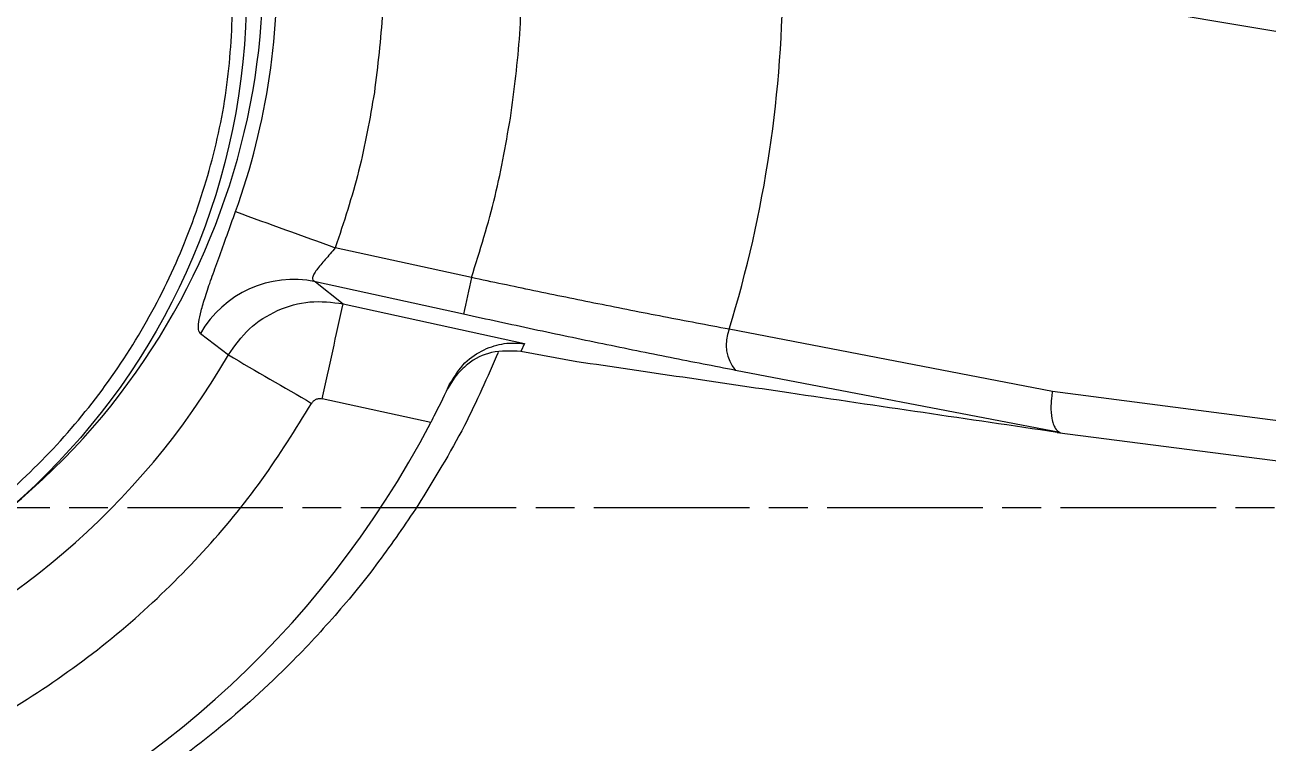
# Model space of a CAD drawing. Header units: millimetres. Extents: x 2085 to 4229, y 754 to 2271.
# Drawn here: x 3106.3 to 3202.2, y 1093.5 to 1148.9 of the extents above; entities that cross this region are included whole.
import ezdxf

# ---------------------------------------------------------------- set-up
doc = ezdxf.new("R2010")
doc.units = ezdxf.units.MM
doc.linetypes.add('AM_ISO08W050', pattern=[18, 12, -1.5, 3, -1.5])
doc.layers.add('AM_7', color=4, linetype='AM_ISO08W050', lineweight=25)

msp = doc.modelspace()

# ---------------------------------------------------------------- linework, layer by layer
at = {"color": 7, "linetype": 'Continuous', "lineweight": 25}
for p, q in [((3190.027, 1150.572), (3223.679, 1144.959)), ((3140.735, 1129.445), (3130.227, 1131.752)), ((3128.687, 1129.129), (3130.828, 1127.434)), ((3140.116, 1126.62), (3128.687, 1129.129)), ((3130.828, 1127.434), (3144.817, 1124.362)), ((3185.558, 1120.652), (3160.614, 1125.459)), ((3119.819, 1125.135), (3121.976, 1123.484)), ((3144.817, 1124.362), (3144.541, 1123.748)), ((3148.859, 1122.956), (3144.541, 1123.748)), ((3139.44, 1121.775), (3138.882, 1120.861)), ((3186.14, 1117.495), (3161.116, 1122.29)), ((3138.882, 1120.861), (3139.042, 1121.216)), ((3219.39, 1116.25), (3185.558, 1120.652)), ((3137.588, 1118.271), (3129.223, 1120.106)), ((3185.937, 1117.509), (3211.522, 1114.209))]:
    msp.add_line(p, q, dxfattribs=at)
msp.add_circle((3070.862, 1151.45), 52.5, dxfattribs=at)
for centre, radius, start, end in [((3071.088, 1153.041), 53.574, 308.26934, 171.50515), ((3071.088, 1153.025), 54.664, 340.22854, 2.782), ((3071.088, 1153.019), 93.672, 342.88971, 0.12059), ((3594.618, 2428.647), 1377.533, 249.958184, 250.298612), ((3127.005, 1121.022), 8.28, 78.27823, 150.21456), ((4934.961, 734.578), 1837.163, 167.588415, 167.678588), ((-1530.805, 2144.576), 4771.31, 347.60122, 347.691294), ((3163.448, 1124.284), 3.068, 157.4808, 220.53113), ((3071.087, 1152.962), 58.81, 253.09221, 329.91815), ((3809.224, 2298.138), 1360.927, 239.669618, 239.98259), ((3071.088, 1152.951), 75, 250.55137, 332.45778)]:
    msp.add_arc(centre, radius, start, end, dxfattribs=at)
for points, knots in [([(3070.654, 982.719), (3073.215, 982.744), (3076.795, 982.779), (3082.064, 983.057), (3086.529, 983.393), (3091.845, 983.958), (3097.414, 984.732), (3103.227, 985.742), (3109.199, 986.998), (3115.275, 988.508), (3121.413, 990.279), (3127.578, 992.313), (3133.741, 994.613), (3139.878, 997.178), (3145.966, 1000.008), (3151.986, 1003.102), (3157.919, 1006.457), (3163.748, 1010.069), (3169.457, 1013.935), (3175.033, 1018.049), (3180.46, 1022.406), (3185.726, 1027), (3190.817, 1031.825), (3195.722, 1036.872), (3200.429, 1042.135), (3204.927, 1047.605), (3209.205, 1053.273), (3213.254, 1059.131), (3217.063, 1065.167), (3220.625, 1071.373), (3223.93, 1077.738), (3226.971, 1084.25), (3229.74, 1090.9), (3232.231, 1097.674), (3234.436, 1104.562), (3236.351, 1111.55), (3237.969, 1118.628), (3239.287, 1125.782), (3240.3, 1132.999), (3241.004, 1140.266), (3241.397, 1147.57), (3241.476, 1154.898), (3241.239, 1162.236), (3240.685, 1169.571), (3239.813, 1176.888), (3238.623, 1184.175), (3237.114, 1191.418), (3235.289, 1198.603), (3233.149, 1205.715), (3230.695, 1212.743), (3227.93, 1219.672), (3224.858, 1226.488), (3221.48, 1233.179), (3217.803, 1239.73), (3213.829, 1246.13), (3209.564, 1252.366), (3205.013, 1258.424), (3200.181, 1264.292), (3195.074, 1269.959), (3189.697, 1275.411), (3184.251, 1280.459), (3178.777, 1285.111), (3173.319, 1289.38), (3167.694, 1293.423), (3161.913, 1297.231), (3155.985, 1300.799), (3149.923, 1304.121), (3143.737, 1307.192), (3137.44, 1310.005), (3131.047, 1312.557), (3124.572, 1314.843), (3118.034, 1316.859), (3111.459, 1318.602), (3104.886, 1320.067), (3098.392, 1321.248), (3092.103, 1322.145), (3086.579, 1322.729), (3081.696, 1323.096), (3076.872, 1323.336), (3070.898, 1323.453), (3065.381, 1323.343), (3060.112, 1323.071), (3055.647, 1322.734), (3050.331, 1322.169), (3044.762, 1321.395), (3038.949, 1320.385), (3032.978, 1319.129), (3026.901, 1317.619), (3020.764, 1315.848), (3014.598, 1313.814), (3008.435, 1311.514), (3002.298, 1308.949), (2996.21, 1306.119), (2990.19, 1303.025), (2984.258, 1299.67), (2978.428, 1296.058), (2972.719, 1292.192), (2967.143, 1288.078), (2961.716, 1283.721), (2956.45, 1279.127), (2951.359, 1274.302), (2946.454, 1269.255), (2941.747, 1263.992), (2937.249, 1258.522), (2932.971, 1252.854), (2928.922, 1246.996), (2925.113, 1240.96), (2921.551, 1234.754), (2918.246, 1228.389), (2915.203, 1221.877), (2912.442, 1215.226), (2910.104, 1208.944), (2908.826, 1204.838), (2908.263, 1203.03)], [0, 0, 0, 0, 0.010207, 0.014274, 0.021037, 0.028056, 0.035587, 0.043451, 0.051578, 0.059911, 0.06841, 0.077044, 0.085791, 0.094634, 0.103558, 0.112554, 0.121612, 0.130726, 0.13989, 0.149098, 0.158347, 0.167633, 0.176954, 0.186306, 0.195688, 0.205098, 0.214535, 0.223996, 0.233481, 0.242989, 0.252518, 0.262068, 0.271639, 0.281229, 0.290838, 0.300466, 0.310113, 0.319778, 0.329461, 0.339162, 0.348881, 0.358618, 0.368373, 0.378146, 0.387938, 0.397748, 0.407578, 0.417427, 0.427296, 0.437185, 0.447097, 0.457031, 0.466988, 0.47697, 0.486979, 0.497016, 0.507082, 0.517181, 0.527315, 0.537488, 0.547704, 0.556915, 0.566123, 0.575327, 0.584526, 0.593719, 0.602905, 0.612082, 0.621247, 0.630396, 0.639524, 0.64862, 0.657668, 0.666638, 0.675463, 0.683979, 0.691963, 0.697606, 0.703501, 0.71122, 0.721427, 0.725494, 0.732257, 0.739276, 0.746807, 0.754671, 0.762798, 0.771131, 0.77963, 0.788264, 0.797011, 0.805853, 0.814778, 0.823774, 0.832832, 0.841946, 0.85111, 0.860318, 0.869567, 0.878853, 0.888174, 0.897526, 0.906908, 0.916318, 0.925755, 0.935216, 0.944701, 0.954208, 0.963738, 0.973288, 0.982858, 0.992449, 1, 1, 1, 1]), ([(3119.819, 1125.135), (3119.759, 1125.219), (3119.641, 1125.386), (3119.675, 1125.994), (3119.852, 1126.84), (3120.186, 1127.963), (3120.649, 1129.326), (3121.225, 1130.926), (3121.861, 1132.681), (3122.308, 1133.921), (3122.529, 1134.534)], [0, 0, 0, 0, 0.126214, 0.251285, 0.377437, 0.500627, 0.625777, 0.750108, 0.876543, 1, 1, 1, 1]), ([(3130.227, 1131.752), (3129.966, 1131.439), (3129.452, 1130.823), (3128.861, 1130.154), (3128.557, 1129.713), (3128.447, 1129.444), (3128.477, 1129.237), (3128.615, 1129.166), (3128.687, 1129.129)], [0, 0, 0, 0, 0.261618, 0.516155, 0.63762, 0.75553, 0.874054, 1, 1, 1, 1]), ([(3160.614, 1125.459), (3158.936, 1125.776), (3155.643, 1126.397), (3150.57, 1127.402), (3145.609, 1128.414), (3142.337, 1129.106), (3140.735, 1129.445)], [0, 0, 0, 0, 0.264564, 0.519429, 0.764578, 1, 1, 1, 1]), ([(3121.976, 1123.484), (3122.48, 1124.194), (3123.488, 1125.613), (3125.728, 1127.006), (3128.256, 1127.738), (3129.97, 1127.535), (3130.828, 1127.434)], [0, 0, 0, 0, 0.250367, 0.500525, 0.750103, 1, 1, 1, 1]), ([(3161.116, 1122.29), (3159.448, 1122.613), (3156.11, 1123.26), (3150.874, 1124.324), (3145.529, 1125.442), (3141.924, 1126.227), (3140.116, 1126.62)], [0, 0, 0, 0, 0.249246, 0.498721, 0.74852, 1, 1, 1, 1]), ([(3139.042, 1121.216), (3139.414, 1121.811), (3140.156, 1123.001), (3141.701, 1123.952), (3143.277, 1124.453), (3144.304, 1124.393), (3144.817, 1124.362)], [0, 0, 0, 0, 0.24995, 0.499748, 0.749458, 1, 1, 1, 1]), ([(3142.79, 1123.68), (3141.963, 1121.775), (3140.183, 1117.679), (3137.846, 1113.892), (3136.596, 1111.866)], [0, 0, 0, 0, 0.465013, 1, 1, 1, 1]), ([(3144.541, 1123.748), (3143.788, 1123.79), (3142.393, 1123.867), (3140.568, 1123.012), (3139.763, 1122.129), (3139.44, 1121.775)], [0, 0, 0, 0, 0.413014, 0.764531, 1, 1, 1, 1]), ([(3185.937, 1117.509), (3179.036, 1118.523), (3166.712, 1120.333), (3154.314, 1122.155), (3148.859, 1122.956)], [0, 0, 0, 0, 0.56, 1, 1, 1, 1]), ([(3139.042, 1121.216), (3138.682, 1120.46), (3138.22, 1119.491), (3137.702, 1118.49), (3137.588, 1118.271)], [0, 0, 0, 0, 0.780789, 1, 1, 1, 1]), ([(3185.558, 1120.652), (3185.551, 1120.614), (3185.532, 1120.504), (3185.478, 1120.137), (3185.424, 1119.442), (3185.479, 1118.692), (3185.62, 1118.15), (3185.81, 1117.716), (3186.01, 1117.582), (3186.14, 1117.495)], [0, 0, 0, 0, 0.026071, 0.075336, 0.251028, 0.500322, 0.632163, 0.760999, 1, 1, 1, 1]), ([(3051.824, 1089.575), (3054.088, 1088.962), (3058.666, 1087.722), (3065.812, 1086.797), (3073.179, 1086.603), (3080.668, 1087.262), (3088.14, 1088.791), (3095.423, 1091.185), (3102.381, 1094.402), (3108.889, 1098.381), (3114.814, 1103.007), (3120.068, 1108.175), (3124.663, 1113.725), (3127.165, 1117.755), (3128.403, 1119.748)], [0, 0, 0, 0, 0.079193, 0.160159, 0.242783, 0.327855, 0.413641, 0.5, 0.586354, 0.67214, 0.757217, 0.839835, 0.920804, 1, 1, 1, 1]), ([(3128.403, 1119.748), (3128.449, 1119.813), (3128.542, 1119.944), (3128.75, 1120.072), (3128.985, 1120.137), (3129.144, 1120.117), (3129.223, 1120.106)], [0, 0, 0, 0, 0.250742, 0.500629, 0.74985, 1, 1, 1, 1]), ([(3186.14, 1117.495), (3186.145, 1117.492), (3186.159, 1117.486), (3186.142, 1117.484), (3186.072, 1117.49), (3185.989, 1117.502), (3185.937, 1117.509)], [0, 0, 0, 0, 0.114793, 0.26425, 0.542654, 1, 1, 1, 1]), ([(3136.596, 1111.866), (3135.606, 1110.405), (3133.606, 1107.456), (3130.216, 1103.315), (3125.961, 1098.77), (3120.714, 1094.086), (3114.434, 1089.54), (3107.798, 1085.684), (3100.858, 1082.54), (3093.662, 1080.041), (3088.692, 1078.981), (3086.203, 1078.45)], [0, 0, 0, 0, 0.081068, 0.163764, 0.248401, 0.373155, 0.49798, 0.622694, 0.748359, 0.873986, 1, 1, 1, 1]), ([(3215.385, 1110.991), (3215.084, 1109.929), (3214.148, 1106.624), (3212.241, 1101.173), (3209.682, 1094.646), (3206.798, 1088.234), (3203.612, 1081.946), (3200.124, 1075.797), (3196.34, 1069.801), (3192.263, 1063.972), (3187.9, 1058.323), (3183.256, 1052.868), (3178.337, 1047.619), (3173.328, 1042.762), (3168.273, 1038.29), (3163.215, 1034.192), (3157.987, 1030.318), (3152.599, 1026.676), (3147.063, 1023.273), (3141.39, 1020.115), (3135.594, 1017.208), (3129.686, 1014.558), (3123.682, 1012.169), (3117.6, 1010.046), (3111.46, 1008.193), (3105.293, 1006.615), (3099.149, 1005.317), (3093.14, 1004.304), (3087.573, 1003.593), (3082.727, 1003.148), (3078.258, 1002.87), (3074.353, 1002.732), (3071.754, 1002.723), (3070.705, 1002.719)], [0, 0, 0, 0, 0.017078, 0.053144, 0.089298, 0.125545, 0.161888, 0.198335, 0.23489, 0.271563, 0.308361, 0.345297, 0.382382, 0.419634, 0.453214, 0.486783, 0.520336, 0.55387, 0.58738, 0.62086, 0.654303, 0.687696, 0.721023, 0.754256, 0.787351, 0.820228, 0.85273, 0.884498, 0.914491, 0.939551, 0.959781, 0.98378, 1, 1, 1, 1])]:
    msp.add_open_spline(points, degree=3, knots=knots, dxfattribs=at)
for points in [[(3133.857, 1156.06), (3133.907, 1153.997), (3134.006, 1149.87), (3133.497, 1145.774), (3133.242, 1143.726)], [(3143.807, 1142.148), (3144.081, 1144.314), (3144.63, 1148.646), (3144.597, 1153.012), (3144.581, 1155.195)], [(3019.362, 1151.452), (3019.447, 1149.205), (3019.617, 1144.711), (3020.985, 1138.085), (3023.143, 1131.688), (3026.135, 1125.629), (3029.887, 1120.012), (3034.342, 1114.932), (3039.421, 1110.478), (3045.038, 1106.725), (3051.097, 1103.737), (3057.494, 1101.565), (3064.12, 1100.247), (3070.862, 1099.805), (3077.603, 1100.247), (3084.229, 1101.565), (3090.626, 1103.737), (3096.685, 1106.725), (3102.303, 1110.478), (3107.382, 1114.932), (3111.836, 1120.012), (3115.589, 1125.629), (3118.58, 1131.688), (3120.739, 1138.085), (3122.107, 1144.711), (3122.277, 1149.205), (3122.362, 1151.452)], [(3133.242, 1143.726), (3132.887, 1141.693), (3132.178, 1137.627), (3130.877, 1133.71), (3130.227, 1131.752)], [(3140.735, 1129.445), (3141.388, 1131.528), (3142.696, 1135.694), (3143.436, 1139.997), (3143.807, 1142.148)]]:
    msp.add_open_spline(points, degree=3, dxfattribs=at)
at = {"layer": 'AM_7'}
msp.add_line((3270.188, 1111.684), (3060.364, 1111.684), dxfattribs=at)

doc.saveas('drawing.dxf')
